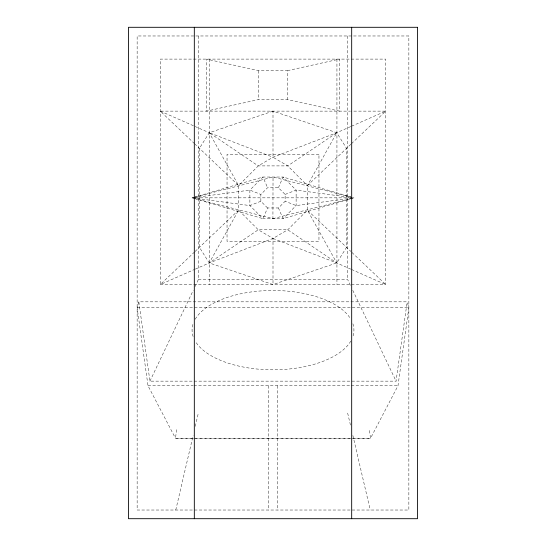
<?xml version="1.0" encoding="UTF-8"?>
<svg xmlns="http://www.w3.org/2000/svg" width="546" height="546" viewBox="0 0 546 546"><rect width="100%" height="100%" fill="white"/><g stroke="black" fill="none" stroke-linecap="round" stroke-linejoin="round"><path stroke-width="0.41" stroke-dasharray="2.73 2.05" d="M350.634 196.997L273.034 177.034L272.925 218.659L195.366 198.696M176.604 429.675L175.491 438.342L370.509 438.342L397.993 385.735L408.858 307.685L407.159 301.829L138.841 301.829L137.142 307.685L148.007 385.735L175.491 438.342L370.509 438.342L369.396 429.675M138.841 301.829L149.938 381.142L396.062 381.142L407.159 301.829M175.764 510.025L193.134 435.462M195.263 426.344L198.348 413.09M267.567 207.965L260.858 201.256L260.858 194.431L267.567 187.728L278.433 187.728L285.142 194.431L285.142 201.256L278.433 207.965L267.567 207.965L262.954 218.659L195.325 198.799M278.433 187.728L283.046 177.034L352.307 197.365M149.938 381.142L193.216 290.349M195.052 286.507L198.348 279.579L198.348 35.975M194.54 251.999L160.265 284.562L160.265 59.098L385.735 59.098L385.735 284.562L160.265 284.562L194.485 269.471M195.147 251.419L238.602 210.128L238.602 185.558L209.261 132.733L195.263 126.563M350.853 144.274L307.398 185.558L307.398 210.128L336.739 262.954L350.737 269.13M351.46 143.694L385.735 111.125L351.255 111.125M350.737 126.563L336.739 132.733L273 157.234L258.258 165.902L238.602 185.558L195.147 144.274M195.263 269.13L209.261 262.954L273 238.459L287.742 229.784L307.398 210.128L350.853 251.419M351.515 126.215L385.735 111.125M260.858 201.256L249.877 205.576L193.741 198.068M285.142 194.431L296.123 190.11L352.259 197.618M273 111.125L209.261 132.733L199.433 148.341L199.433 247.345L209.261 262.954L273 284.562L336.739 262.954L346.567 247.345L346.567 148.341L336.739 132.733L273 111.125L273 157.234L287.742 165.902L307.398 185.558L336.739 132.733L287.742 165.902L258.258 165.902L209.261 132.733L273 157.234M193.694 197.365L262.954 177.034L283.046 177.034L296.123 190.11L296.123 205.576L283.046 218.659L262.954 218.659L249.877 205.576L249.877 190.11L262.954 177.034L267.567 187.728M352.307 198.321L283.046 218.659L278.433 207.965M194.54 197.208L192.062 197.843L194.506 198.56L192.062 197.843L194.622 197.843M195.366 196.997L273.034 177.034M272.925 218.659L350.662 198.683M351.481 198.478L353.938 197.843L351.46 197.208M287.455 70.659L339.482 59.098L339.482 111.125L287.455 99.563L258.545 99.563L206.518 111.125L206.518 59.098L258.545 70.659L287.455 70.659L287.455 99.563M193.741 197.618L249.877 190.11L260.858 194.431M352.259 198.068L296.123 205.576L285.142 201.256M194.54 143.694L160.265 111.125L194.745 111.125M195.584 111.125L350.416 111.125M195.468 197.843L352.231 197.843M198.348 279.579L347.652 279.579L350.948 286.507M137.142 307.685L408.858 307.685M148.007 385.735L193.038 385.735M193.891 385.735L350.409 385.735M351.262 385.735L397.993 385.735M273 238.459L336.739 262.954L287.742 229.784L258.258 229.784L209.261 262.954L238.602 210.128L258.258 229.784L273 238.459L273 284.562M160.265 111.125L194.485 126.215M351.515 269.471L385.735 284.562L351.46 251.999M352.784 290.349L396.062 381.142M347.652 413.09L350.737 426.344M352.866 435.462L370.236 510.025M347.652 35.975L347.652 279.579M336.937 59.098L336.937 284.562M277.334 385.735L277.334 510.025M268.666 385.735L268.666 510.025M258.545 70.659L258.545 99.563M209.493 59.098L209.493 284.562M352.887 323.778A80.938 39.66 0 0 1 352.887 336.513M350.805 341.073A80.938 39.66 0 0 1 273 369.806A80.938 39.66 0 0 1 195.195 341.073M193.113 336.513A80.938 39.66 0 0 1 193.113 323.778M195.195 319.226A80.938 39.66 0 0 1 273 290.486A80.938 39.66 0 0 1 350.805 319.226M408.858 35.975L137.142 35.975L137.142 510.025L408.858 510.025L408.858 35.975M318.96 154.341L227.04 154.341L227.04 241.346L318.96 241.346L318.96 154.341"/><path stroke-width="0.82" d="M351.679 27.3L351.679 518.7M194.321 27.3L194.321 518.7M417.526 27.3L128.474 27.3L128.474 518.7L417.526 518.7L417.526 27.3"/></g></svg>
